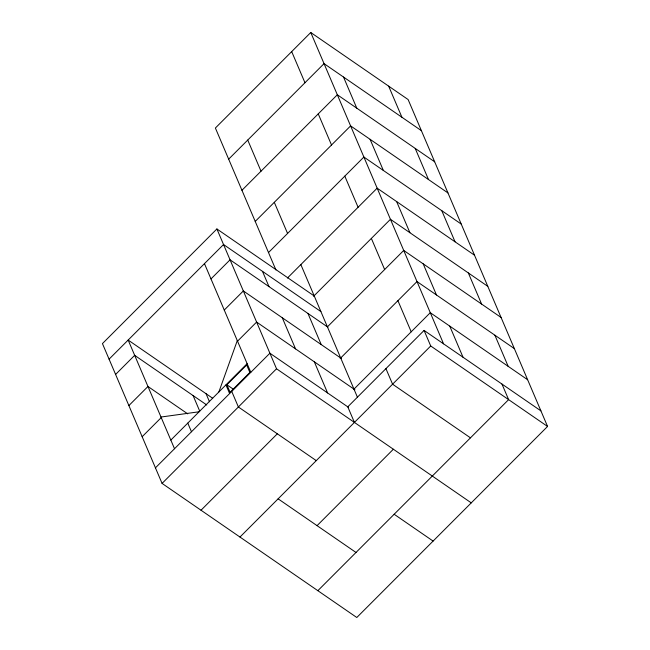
<?xml version="1.0" encoding="UTF-8"?>
<svg xmlns="http://www.w3.org/2000/svg" width="650" height="650" viewBox="0 0 650 650"><rect width="100%" height="100%" fill="white"/><g stroke="black" fill="none" stroke-linecap="round" stroke-linejoin="round"><path stroke-width="0.97" d="M218.871 391.974L237.291 340.608M314.259 296.01L216.897 228.963L102.44 343.598L162.077 483.413L356.793 617.5L547.56 426.449L408.119 99.547L310.765 32.5L215.386 128.026L275.925 269.961M228.662 159.161L324.041 63.635L421.403 130.674M241.938 190.296L337.326 94.77L434.679 161.809M109.078 359.166L223.535 244.53L320.897 311.577M255.222 221.431L350.602 125.897L447.964 192.944M115.603 374.441L134.672 355.339L206.765 404.983M210.982 278.915L230.059 259.813L327.892 327.186M268.499 252.557L363.878 157.032L461.24 224.079M128.879 405.576L147.956 386.474L187.728 413.863M224.258 310.05L243.336 290.948L341.291 358.402M287.43 278.029L377.162 188.167L474.516 255.214M142.155 436.711L161.232 417.601M237.543 341.185L256.612 322.075L354.908 389.764M313.601 296.262L390.439 219.302L487.801 286.349M170.828 440.091L247.13 363.667M226.882 384.767L246.667 364.951L249.868 372.45L230.084 392.259L226.882 384.767L233.545 389.35M155.439 467.846L269.896 353.21L348.303 407.209M162.077 483.413L276.534 368.777L216.897 228.963M327.413 326.852L403.723 250.437L501.077 317.476M340.161 358.524L416.999 281.564L514.361 348.611M201.021 510.226L277.322 433.81M353.974 389.123L430.276 312.699L527.637 379.746M540.922 410.881L424.084 330.428L347.783 406.843L354.421 422.411M239.964 537.046L430.723 345.995L424.084 330.428M317.062 525.655L393.364 449.231M317.85 590.679L508.617 399.628L501.971 384.061M160.989 417.032L199.087 411.783M430.723 345.995L547.56 426.449M470.462 437.84L392.576 384.199L385.938 368.639M276.534 368.777L471.25 502.864M316.266 460.622L238.379 406.989L231.741 391.422M394.16 514.264L433.103 541.076M212.672 398.263L128.156 340.056L174.517 448.736M278.119 498.834L356.005 552.467M388.651 86.133L401.928 117.268M415.212 148.403L428.488 179.538M441.773 210.673L455.049 241.8M468.325 272.935L481.609 304.07M494.886 335.205L508.17 366.34M343.517 77.041L356.793 108.176M370.077 139.311L383.354 170.446M396.63 201.573L409.914 232.708M423.191 263.843L436.475 294.978M449.751 326.113L463.027 357.24M310.765 32.5L443.56 343.834M291.688 51.602L304.964 82.737M318.248 113.872L331.524 145.007M344.809 176.142L358.085 207.269M371.361 238.404L384.646 269.539M397.922 300.674L411.206 331.809M247.739 140.059L261.016 171.186M274.3 202.321L287.576 233.456M300.852 264.591L357.492 397.361M307.946 313.446L321.222 344.581M314.308 361.806L327.592 392.941M262.486 271.351L269.002 286.626M282.279 317.761L295.555 348.896M204.466 263.64L250.819 372.32M225.932 384.898L229.621 393.543M206.042 393.697L209.495 401.781M193.091 395.566L199.729 411.133M187.785 423.109L191.474 431.754"/></g></svg>
